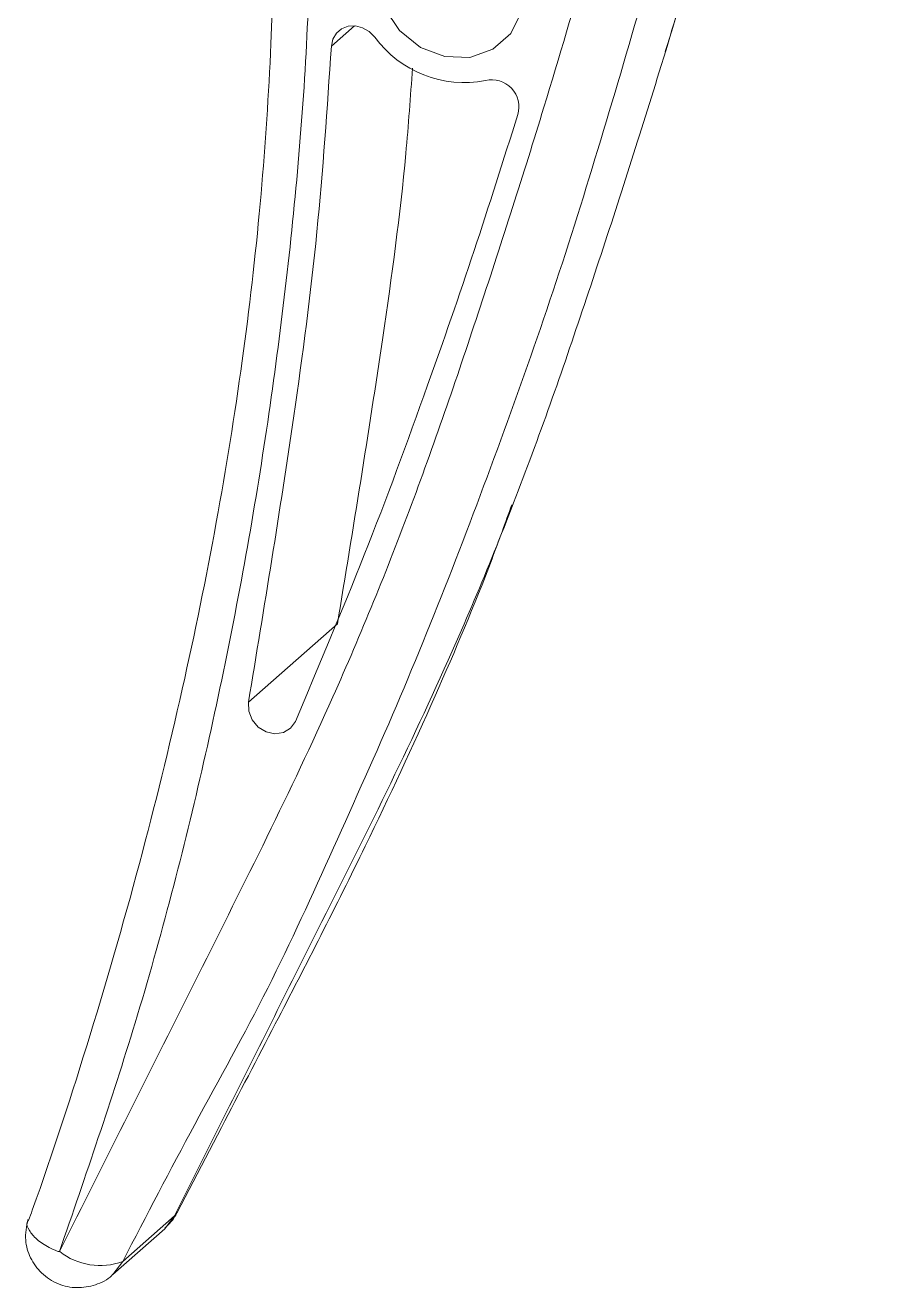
# Model space of a CAD drawing. Header units: millimetres. Extents: x 30 to 313, y 16 to 167.
# Drawn here: x 289.66 to 306.08, y 40.26 to 64.34 of the extents above; entities that cross this region are included whole.
import ezdxf

# ---------------------------------------------------------------- set-up
doc = ezdxf.new("R2010")
doc.units = ezdxf.units.MM

msp = doc.modelspace()

# ---------------------------------------------------------------- linework, layer by layer
at = {"color": 8, "linetype": 'Continuous', "lineweight": 15}
for p, q in [((295.505, 63.941), (295.948, 64.332)), ((292.514, 41.631), (293.335, 43.269)), ((292.563, 41.694), (292.514, 41.631)), ((291.525, 40.758), (291.336, 40.509))]:
    msp.add_line(p, q, dxfattribs=at)
at = {"color": 7, "linetype": 'Continuous', "lineweight": 15}
for p, q in [((293.924, 51.426), (295.621, 52.923)), ((292.561, 41.694), (293.407, 43.316)), ((291.525, 40.758), (292.514, 41.631)), ((292.326, 41.382), (292.514, 41.631)), ((291.336, 40.509), (292.326, 41.382))]:
    msp.add_line(p, q, dxfattribs=at)
at = {"color": 7, "linetype": 'Continuous', "lineweight": 15, "flags": 128}
for points in [[(299.131, 64.595), (298.926, 64.182), (298.586, 63.882), (298.15, 63.729), (297.671, 63.743), (297.204, 63.92), (296.804, 64.242), (296.519, 64.668), (296.381, 65.151)], [(296.333, 64.113), (296.229, 64.22), (296.101, 64.295), (295.963, 64.33), (295.825, 64.324), (295.701, 64.276), (295.6, 64.19), (295.533, 64.075), (295.505, 63.941)], [(293.924, 51.426), (293.929, 51.256), (293.994, 51.091), (294.109, 50.953), (294.26, 50.86), (294.427, 50.823), (294.59, 50.847), (294.726, 50.929), (294.818, 51.059)]]:
    msp.add_lwpolyline(points, dxfattribs=at)
at = {"color": 7, "linetype": 'Continuous', "lineweight": 15}
for centre, radius, start, end in [((298.043, 65.372), 2.123, 216.3426, 280.905), ((298.566, 62.784), 0.517, 343.3122, 103.5521), ((290.319, 40.949), 0.00282, 222.4001, 330.6144), ((291.093, 41.929), 1.248, 231.8394, 290.246)]:
    msp.add_arc(centre, radius, start, end, dxfattribs=at)
for points, knots in [([(293.335, 43.269), (293.942, 44.483), (295.43, 47.458), (297.527, 51.608), (299.286, 55.914), (300.582, 59.725), (302.021, 64.206), (303.496, 69.403), (304.683, 75.192), (305.364, 80.403), (305.793, 83.567), (305.976, 84.914)], [0, 0, 0, 0, 0.094517, 0.231512, 0.32368, 0.415944, 0.508213, 0.646705, 0.78519, 0.908555, 1, 1, 1, 1]), ([(301.872, 63.838), (301.939, 64.048), (302.406, 65.509), (303.14, 68.18), (304.041, 71.786), (304.755, 75.23), (305.341, 78.65), (305.715, 81.9), (305.969, 84.025), (306.082, 84.973)], [0, 0, 0, 0, 0.030978, 0.215793, 0.387933, 0.550221, 0.704678, 0.868264, 1, 1, 1, 1]), ([(292.001, 79.314), (292.145, 78.996), (292.537, 78.132), (293.045, 76.659), (293.541, 74.881), (293.924, 72.994), (294.203, 70.98), (294.371, 68.814), (294.426, 66.463), (294.365, 63.875), (294.182, 61.065), (293.846, 58.087), (293.359, 55.006), (292.714, 51.817), (291.904, 48.484), (290.931, 45.103), (290.173, 42.773), (289.752, 41.606), (289.728, 41.54)], [0, 0, 0, 0, 0.025672, 0.069597, 0.115224, 0.163217, 0.214264, 0.269156, 0.328883, 0.394828, 0.469115, 0.547511, 0.628812, 0.714049, 0.804264, 0.900567, 0.99435, 1, 1, 1, 1]), ([(295.505, 63.941), (295.425, 62.757), (295.266, 60.389), (294.715, 56.219), (294.224, 53.244), (293.924, 51.426)], [0, 0, 0, 0, 0.279994, 0.559992, 1, 1, 1, 1]), ([(297.053, 63.521), (297.014, 62.978), (296.891, 61.251), (296.406, 57.717), (295.919, 54.742), (295.621, 52.923)], [0, 0, 0, 0, 0.151527, 0.481483, 1, 1, 1, 1]), ([(294.818, 51.059), (295.265, 52.115), (296.159, 54.226), (297.265, 57.236), (298.241, 60.036), (298.787, 61.769), (299.061, 62.636)], [0, 0, 0, 0, 0.280021, 0.560018, 0.779983, 1, 1, 1, 1]), ([(293.407, 43.316), (293.75, 43.973), (294.679, 45.75), (296.076, 48.475), (297.453, 51.435), (298.379, 53.615), (298.824, 54.851), (298.948, 55.195)], [0, 0, 0, 0, 0.170636, 0.461383, 0.702098, 0.917008, 1, 1, 1, 1]), ([(292.329, 41.394), (292.406, 41.471), (292.498, 41.563), (292.555, 41.678), (292.565, 41.697)], [0, 0, 0, 0, 0.837988, 1, 1, 1, 1]), ([(289.714, 41.557), (289.689, 41.426), (289.643, 41.18), (289.751, 40.817), (289.966, 40.517), (290.282, 40.313), (290.65, 40.235), (291.003, 40.3), (291.245, 40.405), (291.327, 40.505), (291.333, 40.513)], [0, 0, 0, 0, 0.152477, 0.286722, 0.425477, 0.573816, 0.711987, 0.850326, 0.988931, 1, 1, 1, 1]), ([(290.317, 40.947), (290.315, 40.947), (290.302, 40.947), (290.232, 40.973), (290.075, 41.042), (289.872, 41.181), (289.731, 41.349), (289.68, 41.477), (289.714, 41.53), (289.722, 41.542)], [0, 0, 0, 0, 0.003488, 0.033519, 0.168592, 0.420784, 0.6729, 0.924983, 1, 1, 1, 1])]:
    msp.add_open_spline(points, degree=3, knots=knots, dxfattribs=at)
at = {"color": 8, "linetype": 'Continuous', "lineweight": 15}
for points, knots in [([(305.049, 84.397), (304.978, 83.837), (304.792, 82.366), (304.595, 79.958), (304.149, 77.251), (303.646, 74.45), (303.1, 71.546), (302.39, 68.58), (301.672, 65.613), (300.813, 62.7), (299.931, 59.802), (298.939, 56.955), (297.887, 54.134), (296.767, 51.357), (295.544, 48.649), (294.327, 45.946), (292.884, 43.379), (291.978, 41.632), (291.525, 40.758)], [0, 0, 0, 0, 0.036082, 0.094835, 0.15353, 0.212255, 0.278026, 0.343815, 0.409824, 0.475817, 0.541603, 0.607352, 0.67326, 0.739128, 0.804304, 0.869459, 0.934735, 1, 1, 1, 1]), ([(290.321, 40.948), (291.2, 42.705), (292.957, 46.219), (295.321, 50.899), (297.071, 55.18), (298.354, 58.96), (299.78, 63.401), (301.242, 68.548), (302.413, 74.273), (303.084, 79.335), (303.491, 82.374), (303.658, 83.621)], [0, 0, 0, 0, 0.132995, 0.265961, 0.354838, 0.443808, 0.532784, 0.666119, 0.799447, 0.917733, 1, 1, 1, 1]), ([(292.542, 79.466), (292.815, 78.826), (293.488, 77.249), (294.237, 74.643), (294.8, 71.663), (295.095, 68.633), (295.127, 64.861), (294.8, 60.42), (294.115, 55.309), (293.116, 50.26), (291.869, 45.447), (290.816, 42.394), (290.317, 40.947)], [0, 0, 0, 0, 0.050211, 0.123776, 0.197372, 0.27395, 0.350529, 0.481776, 0.613051, 0.746434, 0.87981, 1, 1, 1, 1])]:
    msp.add_open_spline(points, degree=3, knots=knots, dxfattribs=at)

doc.saveas('drawing.dxf')
